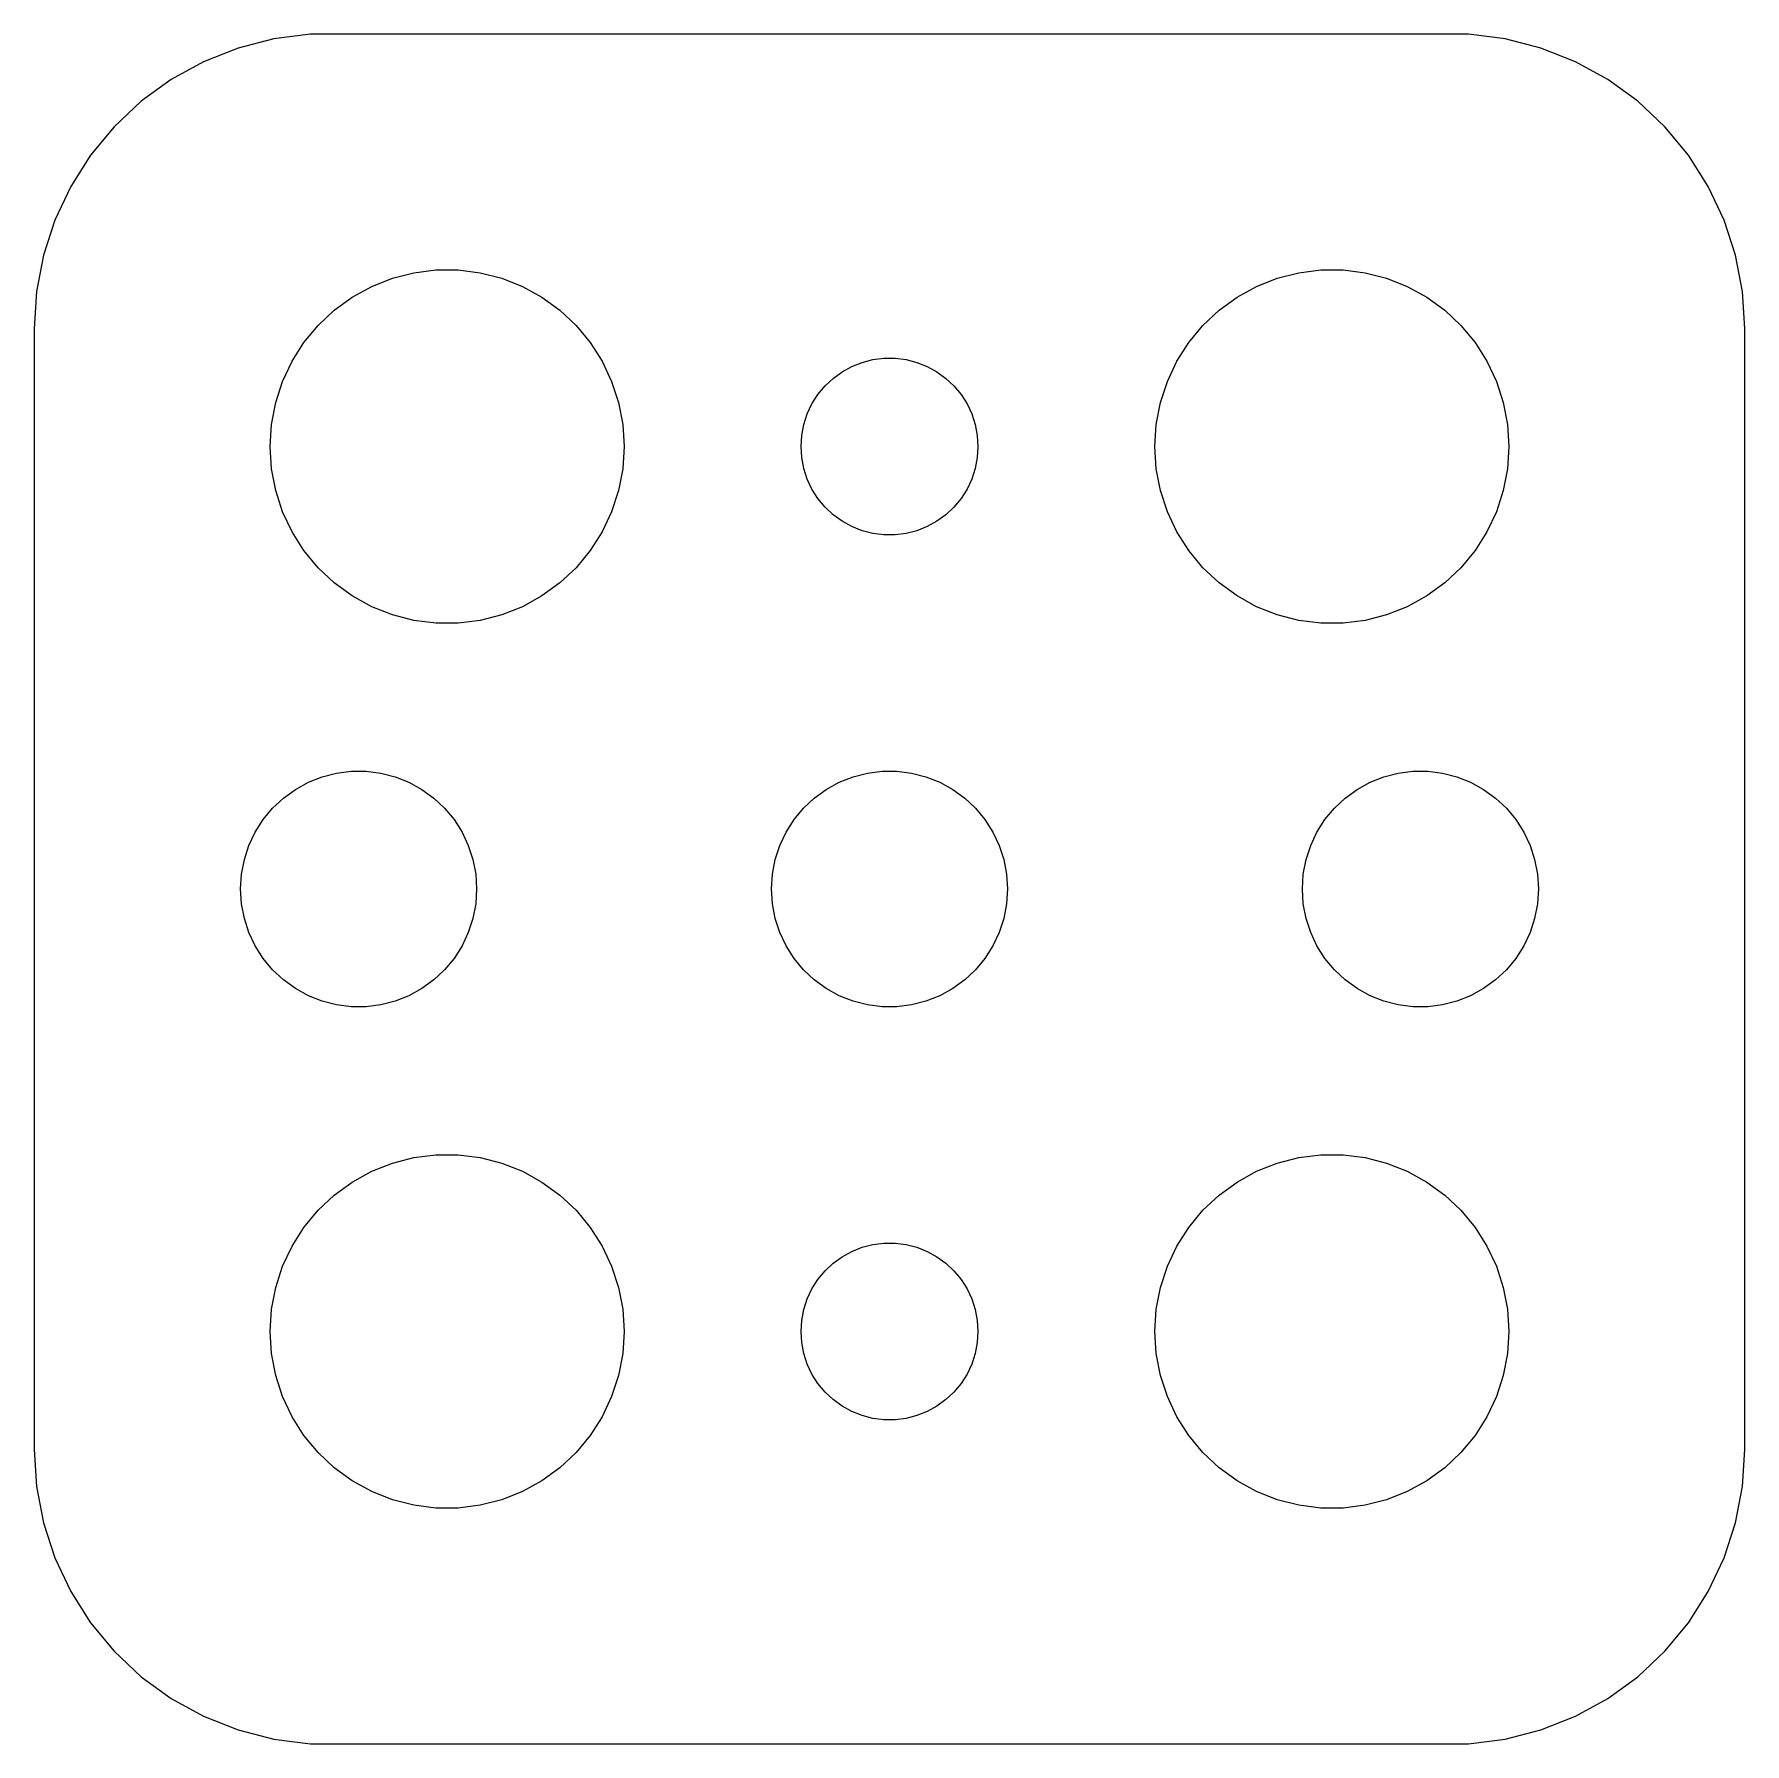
# Model space of a CAD drawing. Header units: metres. Extents: x -14.5 to 14.5, y 24.5 to 53.5.
import ezdxf

# ---------------------------------------------------------------- set-up
doc = ezdxf.new("R2010")
doc.units = ezdxf.units.M

msp = doc.modelspace()

# ---------------------------------------------------------------- linework, layer by layer
for p, q in [((-10.4369, 53.4114), (-11.0451, 53.2553)), ((-9.81395, 53.4901), (-10.4369, 53.4114)), ((9.81395, 53.4901), (-9.81395, 53.4901)), ((10.4369, 53.4114), (9.81395, 53.4901)), ((11.0451, 53.2553), (10.4369, 53.4114)), ((-11.0451, 53.2553), (-11.6289, 53.0241)), ((11.6289, 53.0241), (11.0451, 53.2553)), ((-11.6289, 53.0241), (-12.1791, 52.7216)), ((12.1791, 52.7216), (11.6289, 53.0241)), ((-12.1791, 52.7216), (-12.6871, 52.3526)), ((12.6871, 52.3526), (12.1791, 52.7216)), ((-12.6871, 52.3526), (-13.1448, 51.9227)), ((13.1448, 51.9227), (12.6871, 52.3526)), ((-13.1448, 51.9227), (-13.5451, 51.4389)), ((13.5451, 51.4389), (13.1448, 51.9227)), ((-13.5451, 51.4389), (-13.8815, 50.9088)), ((13.8815, 50.9088), (13.5451, 51.4389)), ((-13.8815, 50.9088), (-14.1489, 50.3406)), ((14.1489, 50.3406), (13.8815, 50.9088)), ((-14.1489, 50.3406), (-14.3429, 49.7434)), ((14.3429, 49.7434), (14.1489, 50.3406)), ((-14.3429, 49.7434), (-14.4606, 49.1267)), ((14.4606, 49.1267), (14.3429, 49.7434)), ((-8.77733, 49.2145), (-8.42705, 49.3532)), ((-8.42705, 49.3532), (-8.06213, 49.4469)), ((-8.06213, 49.4469), (-7.68837, 49.4941)), ((-7.68837, 49.4941), (-7.31161, 49.4941)), ((-7.31161, 49.4941), (-6.93785, 49.4469)), ((-6.93785, 49.4469), (-6.57294, 49.3532)), ((-6.57294, 49.3532), (-6.22266, 49.2145)), ((6.22266, 49.2145), (6.57294, 49.3532)), ((6.57294, 49.3532), (6.93785, 49.4469)), ((6.93785, 49.4469), (7.31161, 49.4941)), ((7.31161, 49.4941), (7.68837, 49.4941)), ((7.68837, 49.4941), (8.06213, 49.4469)), ((8.06213, 49.4469), (8.42705, 49.3532)), ((8.42705, 49.3532), (8.77733, 49.2145)), ((-14.4606, 49.1267), (-14.5, 48.5)), ((-9.41226, 48.8115), (-9.10747, 49.033)), ((-9.10747, 49.033), (-8.77733, 49.2145)), ((-6.22266, 49.2145), (-5.89252, 49.033)), ((-5.89252, 49.033), (-5.58772, 48.8115)), ((5.58772, 48.8115), (5.89252, 49.033)), ((5.89252, 49.033), (6.22266, 49.2145)), ((8.77733, 49.2145), (9.10747, 49.033)), ((9.10747, 49.033), (9.41226, 48.8115)), ((14.5, 48.5), (14.4606, 49.1267)), ((-9.6869, 48.5536), (-9.41226, 48.8115)), ((-5.58772, 48.8115), (-5.31308, 48.5536)), ((5.31308, 48.5536), (5.58772, 48.8115)), ((9.41226, 48.8115), (9.6869, 48.5536)), ((-14.5, 48.5), (-14.5, 29.5)), ((-9.92705, 48.2634), (-9.6869, 48.5536)), ((-5.31308, 48.5536), (-5.07294, 48.2634)), ((5.07294, 48.2634), (5.31308, 48.5536)), ((9.6869, 48.5536), (9.92705, 48.2634)), ((14.5, 29.5), (14.5, 48.5)), ((-10.1289, 47.9453), (-9.92705, 48.2634)), ((-5.07294, 48.2634), (-4.87108, 47.9453)), ((4.87108, 47.9453), (5.07294, 48.2634)), ((9.92705, 48.2634), (10.1289, 47.9453)), ((-10.2893, 47.6044), (-10.1289, 47.9453)), ((-4.87108, 47.9453), (-4.71066, 47.6044)), ((-0.803726, 47.7665), (-0.638657, 47.8572)), ((-0.638657, 47.8572), (-0.463516, 47.9266)), ((-0.463516, 47.9266), (-0.281067, 47.9734)), ((-0.281067, 47.9734), (-0.094177, 47.997)), ((-0.094177, 47.997), (0.094177, 47.997)), ((0.094177, 47.997), (0.281067, 47.9734)), ((0.281067, 47.9734), (0.463516, 47.9266)), ((0.463516, 47.9266), (0.638657, 47.8572)), ((0.638657, 47.8572), (0.803726, 47.7665)), ((4.71066, 47.6044), (4.87108, 47.9453)), ((10.1289, 47.9453), (10.2893, 47.6044)), ((-10.4057, 47.2461), (-10.2893, 47.6044)), ((-4.71066, 47.6044), (-4.59424, 47.2461)), ((-1.09344, 47.5268), (-0.956131, 47.6558)), ((-0.956131, 47.6558), (-0.803726, 47.7665)), ((0.803726, 47.7665), (0.956131, 47.6558)), ((0.956131, 47.6558), (1.09344, 47.5268)), ((4.59424, 47.2461), (4.71066, 47.6044)), ((10.2893, 47.6044), (10.4057, 47.2461)), ((-1.31445, 47.2226), (-1.21352, 47.3817)), ((-1.21352, 47.3817), (-1.09344, 47.5268)), ((1.09344, 47.5268), (1.21352, 47.3817)), ((1.21352, 47.3817), (1.31445, 47.2226)), ((-10.4763, 46.876), (-10.4057, 47.2461)), ((-4.59424, 47.2461), (-4.52365, 46.876)), ((-1.45287, 46.873), (-1.39465, 47.0522)), ((-1.39465, 47.0522), (-1.31445, 47.2226)), ((1.31445, 47.2226), (1.39465, 47.0522)), ((1.39465, 47.0522), (1.45287, 46.873)), ((4.52365, 46.876), (4.59424, 47.2461)), ((10.4057, 47.2461), (10.4763, 46.876)), ((-10.5, 46.5), (-10.4763, 46.876)), ((-4.52365, 46.876), (-4.5, 46.5)), ((-1.48816, 46.688), (-1.45287, 46.873)), ((1.45287, 46.873), (1.48816, 46.688)), ((4.5, 46.5), (4.52365, 46.876)), ((10.4763, 46.876), (10.5, 46.5)), ((-10.4763, 46.124), (-10.5, 46.5)), ((-4.5, 46.5), (-4.52365, 46.124)), ((-1.5, 46.5), (-1.48816, 46.688)), ((-1.48816, 46.312), (-1.5, 46.5)), ((1.48816, 46.688), (1.5, 46.5)), ((1.5, 46.5), (1.48816, 46.312)), ((4.52365, 46.124), (4.5, 46.5)), ((10.5, 46.5), (10.4763, 46.124)), ((-10.4057, 45.7539), (-10.4763, 46.124)), ((-4.52365, 46.124), (-4.59424, 45.7539)), ((-1.45287, 46.127), (-1.48816, 46.312)), ((-1.39465, 45.9478), (-1.45287, 46.127)), ((1.45287, 46.127), (1.39465, 45.9478)), ((1.48816, 46.312), (1.45287, 46.127)), ((4.59424, 45.7539), (4.52365, 46.124)), ((10.4763, 46.124), (10.4057, 45.7539)), ((-1.31445, 45.7774), (-1.39465, 45.9478)), ((1.39465, 45.9478), (1.31445, 45.7774)), ((-10.2893, 45.3956), (-10.4057, 45.7539)), ((-4.59424, 45.7539), (-4.71066, 45.3956)), ((-1.21352, 45.6183), (-1.31445, 45.7774)), ((-1.09344, 45.4732), (-1.21352, 45.6183)), ((1.21352, 45.6183), (1.09344, 45.4732)), ((1.31445, 45.7774), (1.21352, 45.6183)), ((4.71066, 45.3956), (4.59424, 45.7539)), ((10.4057, 45.7539), (10.2893, 45.3956)), ((-10.1289, 45.0547), (-10.2893, 45.3956)), ((-4.71066, 45.3956), (-4.87108, 45.0547)), ((-0.956131, 45.3442), (-1.09344, 45.4732)), ((-0.803726, 45.2335), (-0.956131, 45.3442)), ((0.956131, 45.3442), (0.803726, 45.2335)), ((1.09344, 45.4732), (0.956131, 45.3442)), ((4.87108, 45.0547), (4.71066, 45.3956)), ((10.2893, 45.3956), (10.1289, 45.0547)), ((-9.92705, 44.7366), (-10.1289, 45.0547)), ((-4.87108, 45.0547), (-5.07294, 44.7366)), ((-0.638657, 45.1427), (-0.803726, 45.2335)), ((-0.463516, 45.0734), (-0.638657, 45.1427)), ((-0.281067, 45.0266), (-0.463516, 45.0734)), ((-0.094177, 45.0029), (-0.281067, 45.0266)), ((0.094177, 45.0029), (-0.094177, 45.0029)), ((0.281067, 45.0266), (0.094177, 45.0029)), ((0.463516, 45.0734), (0.281067, 45.0266)), ((0.638657, 45.1427), (0.463516, 45.0734)), ((0.803726, 45.2335), (0.638657, 45.1427)), ((5.07294, 44.7366), (4.87108, 45.0547)), ((10.1289, 45.0547), (9.92705, 44.7366)), ((-9.6869, 44.4464), (-9.92705, 44.7366)), ((-5.07294, 44.7366), (-5.31308, 44.4464)), ((5.31308, 44.4464), (5.07294, 44.7366)), ((9.92705, 44.7366), (9.6869, 44.4464)), ((-9.41226, 44.1884), (-9.6869, 44.4464)), ((-5.31308, 44.4464), (-5.58772, 44.1884)), ((5.58772, 44.1884), (5.31308, 44.4464)), ((9.6869, 44.4464), (9.41226, 44.1884)), ((-9.10747, 43.967), (-9.41226, 44.1884)), ((-5.58772, 44.1884), (-5.89252, 43.967)), ((5.89252, 43.967), (5.58772, 44.1884)), ((9.41226, 44.1884), (9.10747, 43.967)), ((-8.77733, 43.7855), (-9.10747, 43.967)), ((-5.89252, 43.967), (-6.22266, 43.7855)), ((6.22266, 43.7855), (5.89252, 43.967)), ((9.10747, 43.967), (8.77733, 43.7855)), ((-8.42705, 43.6468), (-8.77733, 43.7855)), ((-8.06213, 43.5531), (-8.42705, 43.6468)), ((-7.68837, 43.5059), (-8.06213, 43.5531)), ((-7.31161, 43.5059), (-7.68837, 43.5059)), ((-6.93785, 43.5531), (-7.31161, 43.5059)), ((-6.57294, 43.6468), (-6.93785, 43.5531)), ((-6.22266, 43.7855), (-6.57294, 43.6468)), ((6.57294, 43.6468), (6.22266, 43.7855)), ((6.93785, 43.5531), (6.57294, 43.6468)), ((7.31161, 43.5059), (6.93785, 43.5531)), ((7.68837, 43.5059), (7.31161, 43.5059)), ((8.06213, 43.5531), (7.68837, 43.5059)), ((8.42705, 43.6468), (8.06213, 43.5531)), ((8.77733, 43.7855), (8.42705, 43.6468)), ((-9.85155, 40.8096), (-9.61803, 40.9021)), ((-9.61803, 40.9021), (-9.37476, 40.9646)), ((-9.37476, 40.9646), (-9.12558, 40.996)), ((-9.12558, 40.996), (-8.8744, 40.996)), ((-8.8744, 40.996), (-8.62523, 40.9646)), ((-8.62523, 40.9646), (-8.38196, 40.9021)), ((-8.38196, 40.9021), (-8.14844, 40.8096)), ((-0.851547, 40.8096), (-0.618027, 40.9021)), ((-0.618027, 40.9021), (-0.374756, 40.9646)), ((-0.374756, 40.9646), (-0.12558, 40.996)), ((-0.12558, 40.996), (0.12558, 40.996)), ((0.12558, 40.996), (0.374756, 40.9646)), ((0.374756, 40.9646), (0.618027, 40.9021)), ((0.618027, 40.9021), (0.851547, 40.8096)), ((8.14844, 40.8096), (8.38196, 40.9021)), ((8.38196, 40.9021), (8.62523, 40.9646)), ((8.62523, 40.9646), (8.8744, 40.996)), ((8.8744, 40.996), (9.12558, 40.996)), ((9.12558, 40.996), (9.37476, 40.9646)), ((9.37476, 40.9646), (9.61803, 40.9021)), ((9.61803, 40.9021), (9.85155, 40.8096)), ((-10.2748, 40.541), (-10.0716, 40.6886)), ((-10.0716, 40.6886), (-9.85155, 40.8096)), ((-8.14844, 40.8096), (-7.92834, 40.6886)), ((-7.92834, 40.6886), (-7.72514, 40.541)), ((-1.27484, 40.541), (-1.07164, 40.6886)), ((-1.07164, 40.6886), (-0.851547, 40.8096)), ((0.851547, 40.8096), (1.07164, 40.6886)), ((1.07164, 40.6886), (1.27484, 40.541)), ((7.72514, 40.541), (7.92834, 40.6886)), ((7.92834, 40.6886), (8.14844, 40.8096)), ((9.85155, 40.8096), (10.0716, 40.6886)), ((10.0716, 40.6886), (10.2748, 40.541)), ((-10.618, 40.1756), (-10.4579, 40.3691)), ((-10.4579, 40.3691), (-10.2748, 40.541)), ((-7.72514, 40.541), (-7.54205, 40.3691)), ((-7.54205, 40.3691), (-7.38196, 40.1756)), ((-1.61803, 40.1756), (-1.45793, 40.3691)), ((-1.45793, 40.3691), (-1.27484, 40.541)), ((1.27484, 40.541), (1.45793, 40.3691)), ((1.45793, 40.3691), (1.61803, 40.1756)), ((7.38196, 40.1756), (7.54205, 40.3691)), ((7.54205, 40.3691), (7.72514, 40.541)), ((10.2748, 40.541), (10.4579, 40.3691)), ((10.4579, 40.3691), (10.618, 40.1756)), ((-10.7526, 39.9635), (-10.618, 40.1756)), ((-7.38196, 40.1756), (-7.24738, 39.9635)), ((-1.75261, 39.9635), (-1.61803, 40.1756)), ((1.61803, 40.1756), (1.75261, 39.9635)), ((7.24738, 39.9635), (7.38196, 40.1756)), ((10.618, 40.1756), (10.7526, 39.9635)), ((-10.9372, 39.4974), (-10.8595, 39.7362)), ((-10.8595, 39.7362), (-10.7526, 39.9635)), ((-7.24738, 39.9635), (-7.14044, 39.7362)), ((-7.14044, 39.7362), (-7.06282, 39.4974)), ((-1.93716, 39.4974), (-1.85954, 39.7362)), ((-1.85954, 39.7362), (-1.75261, 39.9635)), ((1.75261, 39.9635), (1.85954, 39.7362)), ((1.85954, 39.7362), (1.93716, 39.4974)), ((7.06282, 39.4974), (7.14044, 39.7362)), ((7.14044, 39.7362), (7.24738, 39.9635)), ((10.7526, 39.9635), (10.8595, 39.7362)), ((10.8595, 39.7362), (10.9372, 39.4974)), ((-10.9842, 39.2507), (-10.9372, 39.4974)), ((-7.06282, 39.4974), (-7.01576, 39.2507)), ((-1.98422, 39.2507), (-1.93716, 39.4974)), ((1.93716, 39.4974), (1.98422, 39.2507)), ((7.01576, 39.2507), (7.06282, 39.4974)), ((10.9372, 39.4974), (10.9842, 39.2507)), ((-11, 39), (-10.9842, 39.2507)), ((-7.01576, 39.2507), (-7, 39)), ((-2, 39), (-1.98422, 39.2507)), ((1.98422, 39.2507), (2, 39)), ((7, 39), (7.01576, 39.2507)), ((10.9842, 39.2507), (11, 39)), ((-10.9842, 38.7493), (-11, 39)), ((-7, 39), (-7.01576, 38.7493)), ((-1.98422, 38.7493), (-2, 39)), ((2, 39), (1.98422, 38.7493)), ((7.01576, 38.7493), (7, 39)), ((11, 39), (10.9842, 38.7493)), ((-10.9372, 38.5026), (-10.9842, 38.7493)), ((-7.01576, 38.7493), (-7.06282, 38.5026)), ((-1.93716, 38.5026), (-1.98422, 38.7493)), ((1.98422, 38.7493), (1.93716, 38.5026)), ((7.06282, 38.5026), (7.01576, 38.7493)), ((10.9842, 38.7493), (10.9372, 38.5026)), ((-10.8595, 38.2638), (-10.9372, 38.5026)), ((-7.06282, 38.5026), (-7.14044, 38.2638)), ((-1.85954, 38.2638), (-1.93716, 38.5026)), ((1.93716, 38.5026), (1.85954, 38.2638)), ((7.14044, 38.2638), (7.06282, 38.5026)), ((10.9372, 38.5026), (10.8595, 38.2638)), ((-10.7526, 38.0365), (-10.8595, 38.2638)), ((-10.618, 37.8244), (-10.7526, 38.0365)), ((-7.24738, 38.0365), (-7.38196, 37.8244)), ((-7.14044, 38.2638), (-7.24738, 38.0365)), ((-1.75261, 38.0365), (-1.85954, 38.2638)), ((-1.61803, 37.8244), (-1.75261, 38.0365)), ((1.75261, 38.0365), (1.61803, 37.8244)), ((1.85954, 38.2638), (1.75261, 38.0365)), ((7.24738, 38.0365), (7.14044, 38.2638)), ((7.38196, 37.8244), (7.24738, 38.0365)), ((10.7526, 38.0365), (10.618, 37.8244)), ((10.8595, 38.2638), (10.7526, 38.0365)), ((-10.4579, 37.6309), (-10.618, 37.8244)), ((-7.38196, 37.8244), (-7.54205, 37.6309)), ((-1.45793, 37.6309), (-1.61803, 37.8244)), ((1.61803, 37.8244), (1.45793, 37.6309)), ((7.54205, 37.6309), (7.38196, 37.8244)), ((10.618, 37.8244), (10.4579, 37.6309)), ((-10.2748, 37.459), (-10.4579, 37.6309)), ((-10.0716, 37.3114), (-10.2748, 37.459)), ((-7.72514, 37.459), (-7.92834, 37.3114)), ((-7.54205, 37.6309), (-7.72514, 37.459)), ((-1.27484, 37.459), (-1.45793, 37.6309)), ((-1.07164, 37.3114), (-1.27484, 37.459)), ((1.27484, 37.459), (1.07164, 37.3114)), ((1.45793, 37.6309), (1.27484, 37.459)), ((7.72514, 37.459), (7.54205, 37.6309)), ((7.92834, 37.3114), (7.72514, 37.459)), ((10.2748, 37.459), (10.0716, 37.3114)), ((10.4579, 37.6309), (10.2748, 37.459)), ((-9.85155, 37.1904), (-10.0716, 37.3114)), ((-9.61803, 37.0979), (-9.85155, 37.1904)), ((-8.14844, 37.1904), (-8.38196, 37.0979)), ((-7.92834, 37.3114), (-8.14844, 37.1904)), ((-0.851547, 37.1904), (-1.07164, 37.3114)), ((-0.618027, 37.0979), (-0.851547, 37.1904)), ((0.851547, 37.1904), (0.618027, 37.0979)), ((1.07164, 37.3114), (0.851547, 37.1904)), ((8.14844, 37.1904), (7.92834, 37.3114)), ((8.38196, 37.0979), (8.14844, 37.1904)), ((9.85155, 37.1904), (9.61803, 37.0979)), ((10.0716, 37.3114), (9.85155, 37.1904)), ((-9.37476, 37.0354), (-9.61803, 37.0979)), ((-9.12558, 37.004), (-9.37476, 37.0354)), ((-8.8744, 37.004), (-9.12558, 37.004)), ((-8.62523, 37.0354), (-8.8744, 37.004)), ((-8.38196, 37.0979), (-8.62523, 37.0354)), ((-0.374756, 37.0354), (-0.618027, 37.0979)), ((-0.12558, 37.004), (-0.374756, 37.0354)), ((0.12558, 37.004), (-0.12558, 37.004)), ((0.374756, 37.0354), (0.12558, 37.004)), ((0.618027, 37.0979), (0.374756, 37.0354)), ((8.62523, 37.0354), (8.38196, 37.0979)), ((8.8744, 37.004), (8.62523, 37.0354)), ((9.12558, 37.004), (8.8744, 37.004)), ((9.37476, 37.0354), (9.12558, 37.004)), ((9.61803, 37.0979), (9.37476, 37.0354)), ((-8.77733, 34.2145), (-8.42705, 34.3532)), ((-8.42705, 34.3532), (-8.06213, 34.4469)), ((-8.06213, 34.4469), (-7.68837, 34.4941)), ((-7.68837, 34.4941), (-7.31161, 34.4941)), ((-7.31161, 34.4941), (-6.93785, 34.4469)), ((-6.93785, 34.4469), (-6.57294, 34.3532)), ((-6.57294, 34.3532), (-6.22266, 34.2145)), ((6.22266, 34.2145), (6.57294, 34.3532)), ((6.57294, 34.3532), (6.93785, 34.4469)), ((6.93785, 34.4469), (7.31161, 34.4941)), ((7.31161, 34.4941), (7.68837, 34.4941)), ((7.68837, 34.4941), (8.06213, 34.4469)), ((8.06213, 34.4469), (8.42705, 34.3532)), ((8.42705, 34.3532), (8.77733, 34.2145)), ((-9.41226, 33.8116), (-9.10747, 34.033)), ((-9.10747, 34.033), (-8.77733, 34.2145)), ((-6.22266, 34.2145), (-5.89252, 34.033)), ((-5.89252, 34.033), (-5.58772, 33.8116)), ((5.58772, 33.8116), (5.89252, 34.033)), ((5.89252, 34.033), (6.22266, 34.2145)), ((8.77733, 34.2145), (9.10747, 34.033)), ((9.10747, 34.033), (9.41226, 33.8116)), ((-9.6869, 33.5536), (-9.41226, 33.8116)), ((-5.58772, 33.8116), (-5.31308, 33.5536)), ((5.31308, 33.5536), (5.58772, 33.8116)), ((9.41226, 33.8116), (9.6869, 33.5536)), ((-9.92705, 33.2634), (-9.6869, 33.5536)), ((-5.31308, 33.5536), (-5.07294, 33.2634)), ((5.07294, 33.2634), (5.31308, 33.5536)), ((9.6869, 33.5536), (9.92705, 33.2634)), ((-10.1289, 32.9453), (-9.92705, 33.2634)), ((-5.07294, 33.2634), (-4.87108, 32.9453)), ((4.87108, 32.9453), (5.07294, 33.2634)), ((9.92705, 33.2634), (10.1289, 32.9453)), ((-10.2893, 32.6044), (-10.1289, 32.9453)), ((-4.87108, 32.9453), (-4.71066, 32.6044)), ((-0.803726, 32.7665), (-0.638657, 32.8573)), ((-0.638657, 32.8573), (-0.463516, 32.9266)), ((-0.463516, 32.9266), (-0.281067, 32.9734)), ((-0.281067, 32.9734), (-0.094177, 32.9971)), ((-0.094177, 32.9971), (0.094177, 32.9971)), ((0.094177, 32.9971), (0.281067, 32.9734)), ((0.281067, 32.9734), (0.463516, 32.9266)), ((0.463516, 32.9266), (0.638657, 32.8573)), ((0.638657, 32.8573), (0.803726, 32.7665)), ((4.71066, 32.6044), (4.87108, 32.9453)), ((10.1289, 32.9453), (10.2893, 32.6044)), ((-10.4057, 32.2461), (-10.2893, 32.6044)), ((-4.71066, 32.6044), (-4.59424, 32.2461)), ((-1.21352, 32.3817), (-1.09344, 32.5268)), ((-1.09344, 32.5268), (-0.956131, 32.6558)), ((-0.956131, 32.6558), (-0.803726, 32.7665)), ((0.803726, 32.7665), (0.956131, 32.6558)), ((0.956131, 32.6558), (1.09344, 32.5268)), ((1.09344, 32.5268), (1.21352, 32.3817)), ((4.59424, 32.2461), (4.71066, 32.6044)), ((10.2893, 32.6044), (10.4057, 32.2461)), ((-10.4763, 31.876), (-10.4057, 32.2461)), ((-4.59424, 32.2461), (-4.52365, 31.876)), ((-1.39465, 32.0522), (-1.31445, 32.2226)), ((-1.31445, 32.2226), (-1.21352, 32.3817)), ((1.21352, 32.3817), (1.31445, 32.2226)), ((1.31445, 32.2226), (1.39465, 32.0522)), ((4.52365, 31.876), (4.59424, 32.2461)), ((10.4057, 32.2461), (10.4763, 31.876)), ((-1.45287, 31.873), (-1.39465, 32.0522)), ((1.39465, 32.0522), (1.45287, 31.873)), ((-10.5, 31.5), (-10.4763, 31.876)), ((-4.52365, 31.876), (-4.5, 31.5)), ((-1.5, 31.5), (-1.48816, 31.688)), ((-1.48816, 31.688), (-1.45287, 31.873)), ((1.45287, 31.873), (1.48816, 31.688)), ((1.48816, 31.688), (1.5, 31.5)), ((4.5, 31.5), (4.52365, 31.876)), ((10.4763, 31.876), (10.5, 31.5)), ((-10.4763, 31.124), (-10.5, 31.5)), ((-4.5, 31.5), (-4.52365, 31.124)), ((-1.48816, 31.312), (-1.5, 31.5)), ((1.5, 31.5), (1.48816, 31.312)), ((4.52365, 31.124), (4.5, 31.5)), ((10.5, 31.5), (10.4763, 31.124)), ((-10.4057, 30.7539), (-10.4763, 31.124)), ((-4.52365, 31.124), (-4.59424, 30.7539)), ((-1.45287, 31.127), (-1.48816, 31.312)), ((-1.39465, 30.9478), (-1.45287, 31.127)), ((1.45287, 31.127), (1.39465, 30.9478)), ((1.48816, 31.312), (1.45287, 31.127)), ((4.59424, 30.7539), (4.52365, 31.124)), ((10.4763, 31.124), (10.4057, 30.7539)), ((-10.2893, 30.3956), (-10.4057, 30.7539)), ((-4.59424, 30.7539), (-4.71066, 30.3956)), ((-1.31445, 30.7774), (-1.39465, 30.9478)), ((-1.21352, 30.6183), (-1.31445, 30.7774)), ((1.31445, 30.7774), (1.21352, 30.6183)), ((1.39465, 30.9478), (1.31445, 30.7774)), ((4.71066, 30.3956), (4.59424, 30.7539)), ((10.4057, 30.7539), (10.2893, 30.3956)), ((-1.09344, 30.4732), (-1.21352, 30.6183)), ((-0.956131, 30.3442), (-1.09344, 30.4732)), ((1.09344, 30.4732), (0.956131, 30.3442)), ((1.21352, 30.6183), (1.09344, 30.4732)), ((-10.1289, 30.0547), (-10.2893, 30.3956)), ((-4.71066, 30.3956), (-4.87108, 30.0547)), ((-0.803726, 30.2335), (-0.956131, 30.3442)), ((-0.638657, 30.1428), (-0.803726, 30.2335)), ((0.803726, 30.2335), (0.638657, 30.1428)), ((0.956131, 30.3442), (0.803726, 30.2335)), ((4.87108, 30.0547), (4.71066, 30.3956)), ((10.2893, 30.3956), (10.1289, 30.0547)), ((-9.92705, 29.7366), (-10.1289, 30.0547)), ((-4.87108, 30.0547), (-5.07294, 29.7366)), ((-0.463516, 30.0734), (-0.638657, 30.1428)), ((-0.281067, 30.0266), (-0.463516, 30.0734)), ((-0.094177, 30.003), (-0.281067, 30.0266)), ((0.094177, 30.003), (-0.094177, 30.003)), ((0.281067, 30.0266), (0.094177, 30.003)), ((0.463516, 30.0734), (0.281067, 30.0266)), ((0.638657, 30.1428), (0.463516, 30.0734)), ((5.07294, 29.7366), (4.87108, 30.0547)), ((10.1289, 30.0547), (9.92705, 29.7366)), ((-9.6869, 29.4464), (-9.92705, 29.7366)), ((-5.07294, 29.7366), (-5.31308, 29.4464)), ((5.31308, 29.4464), (5.07294, 29.7366)), ((9.92705, 29.7366), (9.6869, 29.4464)), ((-14.5, 29.5), (-14.4606, 28.8733)), ((-9.41226, 29.1885), (-9.6869, 29.4464)), ((-5.31308, 29.4464), (-5.58772, 29.1885)), ((5.58772, 29.1885), (5.31308, 29.4464)), ((9.6869, 29.4464), (9.41226, 29.1885)), ((14.4606, 28.8733), (14.5, 29.5)), ((-9.10747, 28.967), (-9.41226, 29.1885)), ((-5.58772, 29.1885), (-5.89252, 28.967)), ((5.89252, 28.967), (5.58772, 29.1885)), ((9.41226, 29.1885), (9.10747, 28.967)), ((-14.4606, 28.8733), (-14.3429, 28.2566)), ((-8.77733, 28.7855), (-9.10747, 28.967)), ((-8.42705, 28.6468), (-8.77733, 28.7855)), ((-6.22266, 28.7855), (-6.57294, 28.6468)), ((-5.89252, 28.967), (-6.22266, 28.7855)), ((6.22266, 28.7855), (5.89252, 28.967)), ((6.57294, 28.6468), (6.22266, 28.7855)), ((8.77733, 28.7855), (8.42705, 28.6468)), ((9.10747, 28.967), (8.77733, 28.7855)), ((14.3429, 28.2566), (14.4606, 28.8733)), ((-8.06213, 28.5531), (-8.42705, 28.6468)), ((-7.68837, 28.5059), (-8.06213, 28.5531)), ((-7.31161, 28.5059), (-7.68837, 28.5059)), ((-6.93785, 28.5531), (-7.31161, 28.5059)), ((-6.57294, 28.6468), (-6.93785, 28.5531)), ((6.93785, 28.5531), (6.57294, 28.6468)), ((7.31161, 28.5059), (6.93785, 28.5531)), ((7.68837, 28.5059), (7.31161, 28.5059)), ((8.06213, 28.5531), (7.68837, 28.5059)), ((8.42705, 28.6468), (8.06213, 28.5531)), ((-14.3429, 28.2566), (-14.1489, 27.6594)), ((14.1489, 27.6594), (14.3429, 28.2566)), ((-14.1489, 27.6594), (-13.8815, 27.0912)), ((13.8815, 27.0912), (14.1489, 27.6594)), ((-13.8815, 27.0912), (-13.5451, 26.5611)), ((13.5451, 26.5611), (13.8815, 27.0912)), ((-13.5451, 26.5611), (-13.1448, 26.0773)), ((13.1448, 26.0773), (13.5451, 26.5611)), ((-13.1448, 26.0773), (-12.6871, 25.6474)), ((12.6871, 25.6474), (13.1448, 26.0773)), ((-12.6871, 25.6474), (-12.1791, 25.2784)), ((12.1791, 25.2784), (12.6871, 25.6474)), ((-12.1791, 25.2784), (-11.6289, 24.9759)), ((11.6289, 24.9759), (12.1791, 25.2784)), ((-11.6289, 24.9759), (-11.0451, 24.7447)), ((11.0451, 24.7447), (11.6289, 24.9759)), ((-11.0451, 24.7447), (-10.4369, 24.5886)), ((10.4369, 24.5886), (11.0451, 24.7447)), ((-10.4369, 24.5886), (-9.81395, 24.5099)), ((-9.81395, 24.5099), (9.81395, 24.5099)), ((9.81395, 24.5099), (10.4369, 24.5886))]:
    msp.add_line(p, q)

doc.saveas('drawing.dxf')
